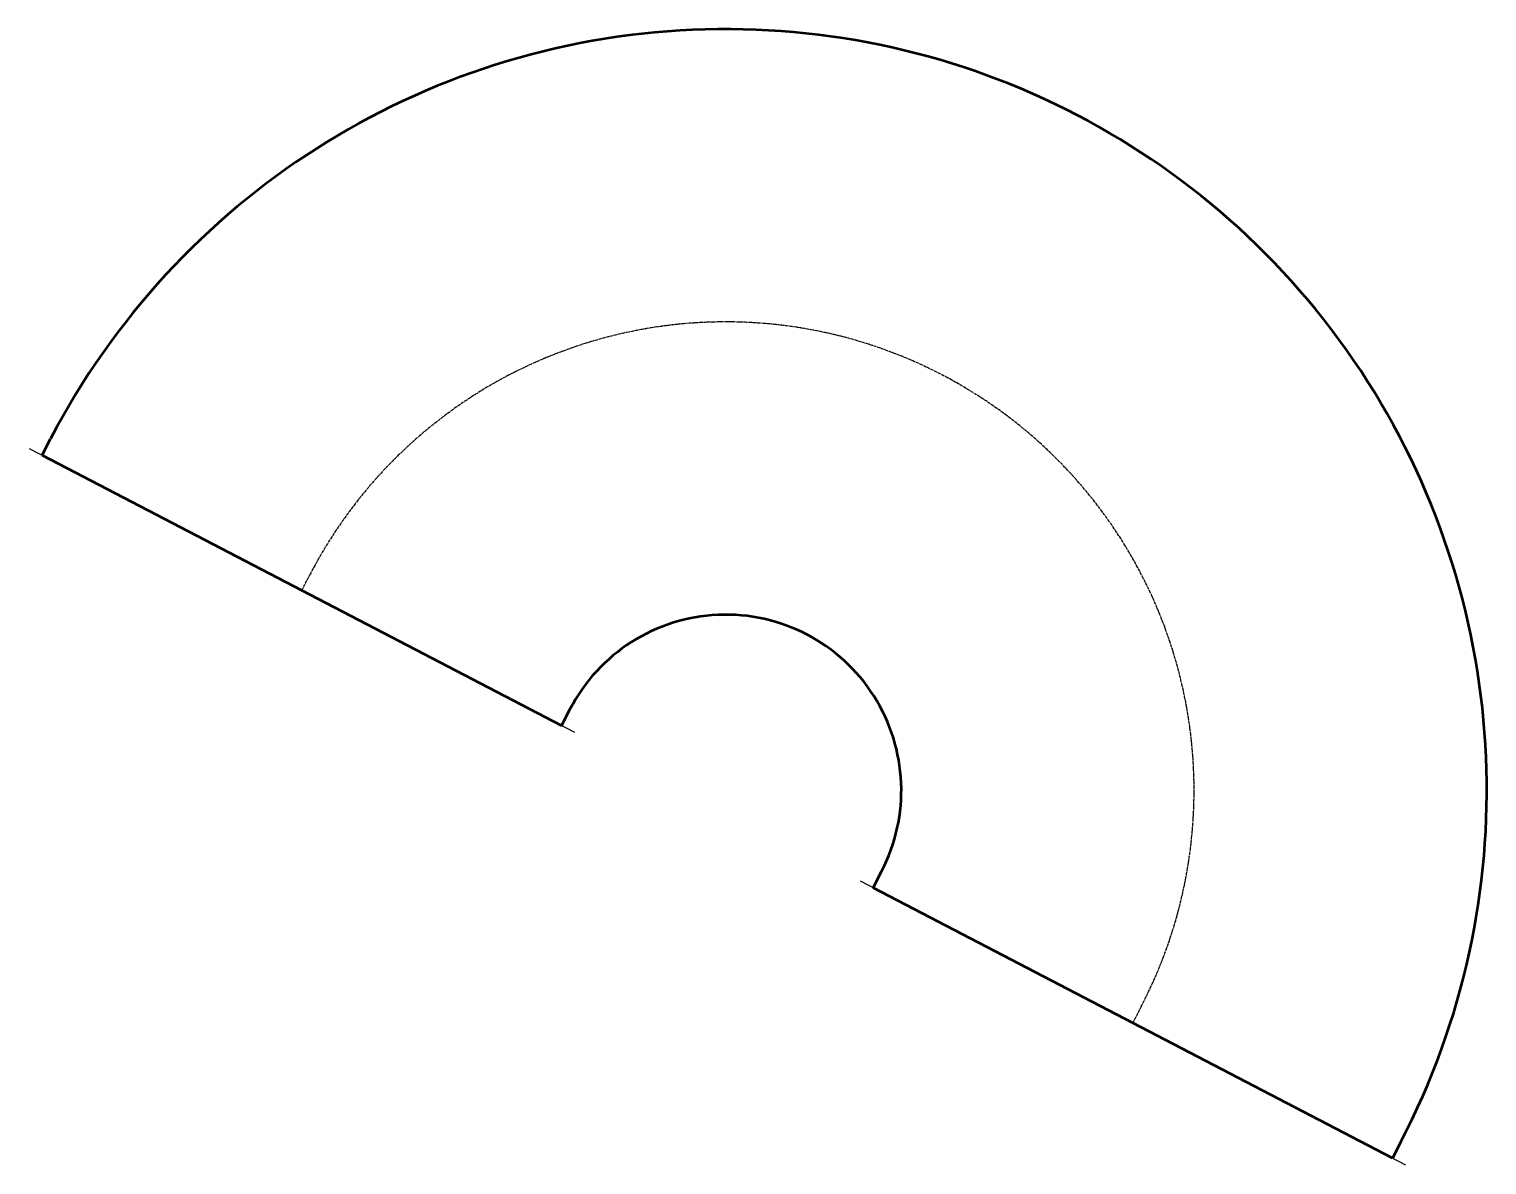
# Model space of a CAD drawing. Extents: x -314896780 to 410892, y -604568922 to 1555970.
# Drawn here: x -314896780 to -314892797, y -604568922 to -604565819 of the extents above; entities that cross this region are included whole.
import ezdxf

# ---------------------------------------------------------------- set-up
doc = ezdxf.new("R2010")
doc.units = 0
doc.header["$LTSCALE"] = 10
doc.header["$MEASUREMENT"] = 0
doc.linetypes.add('车库-B0$0$CENTER2', pattern=[1.125, 0.75, -0.125, 0.125, -0.125])
for name, color, linetype in [('看线', 241, 'Continuous'), ('车库-B0$0$DUCT-排烟中心线', 5, '车库-B0$0$CENTER2'), ('车库-B0$0$DUCT-排烟法兰', 4, 'Continuous')]:
    doc.layers.add(name, color=color, linetype=linetype)
doc.layers.add('车库-B0$0$DUCT-排烟管', color=2, linetype='Continuous', lineweight=50)
doc.layers.add('车库-B0$0$DUCT-排烟管端线', color=4, linetype='Continuous', lineweight=50)

# ---------------------------------------------------------------- blocks, each defined once
blk = doc.blocks.new('车库-B0')
at = {"layer": '车库-B0$0$DUCT-排烟中心线'}
for p, q in [((-314896035.2, -604567351.9), (-314896012.1, -604567307.5)), ((-314893741.4, -604568489.6), (-314893764.5, -604568533.9))]:
    blk.add_line(p, q, dxfattribs=at)
blk.add_arc((-314894876.8, -604567898.5), 1280, 332.4992, 152.501, dxfattribs=at)
at = {"layer": '车库-B0$0$DUCT-排烟法兰'}
for p, q in [((-314896780.4, -604566964.1), (-314895290.2, -604567739.8)), ((-314894509.6, -604568146.2), (-314893019.4, -604568921.9))]:
    blk.add_line(p, q, dxfattribs=at)
at = {"layer": '车库-B0$0$DUCT-排烟管'}
for p, q in [((-314896744.8, -604566982.5), (-314896721.7, -604566938.1)), ((-314895302.5, -604567676.9), (-314895325.6, -604567721.3)), ((-314894474.1, -604568164.5), (-314894451, -604568120.2)), ((-314893031.8, -604568859), (-314893054.9, -604568903.3))]:
    blk.add_line(p, q, dxfattribs=at)
for radius, start, end in [(2080, 332.4996, 152.5006), (480, 332.4975, 152.5027)]:
    blk.add_arc((-314894876.8, -604567898.5), radius, start, end, dxfattribs=at)
at = {"layer": '车库-B0$0$DUCT-排烟管端线'}
for p, q in [((-314896744.8, -604566982.5), (-314895325.6, -604567721.3)), ((-314893054.9, -604568903.3), (-314894474.1, -604568164.5))]:
    blk.add_line(p, q, dxfattribs=at)

msp = doc.modelspace()

# ---------------------------------------------------------------- block references
at = {"layer": '看线'}
msp.add_blockref('车库-B0', (0, 0), dxfattribs=at)

doc.saveas('drawing.dxf')
